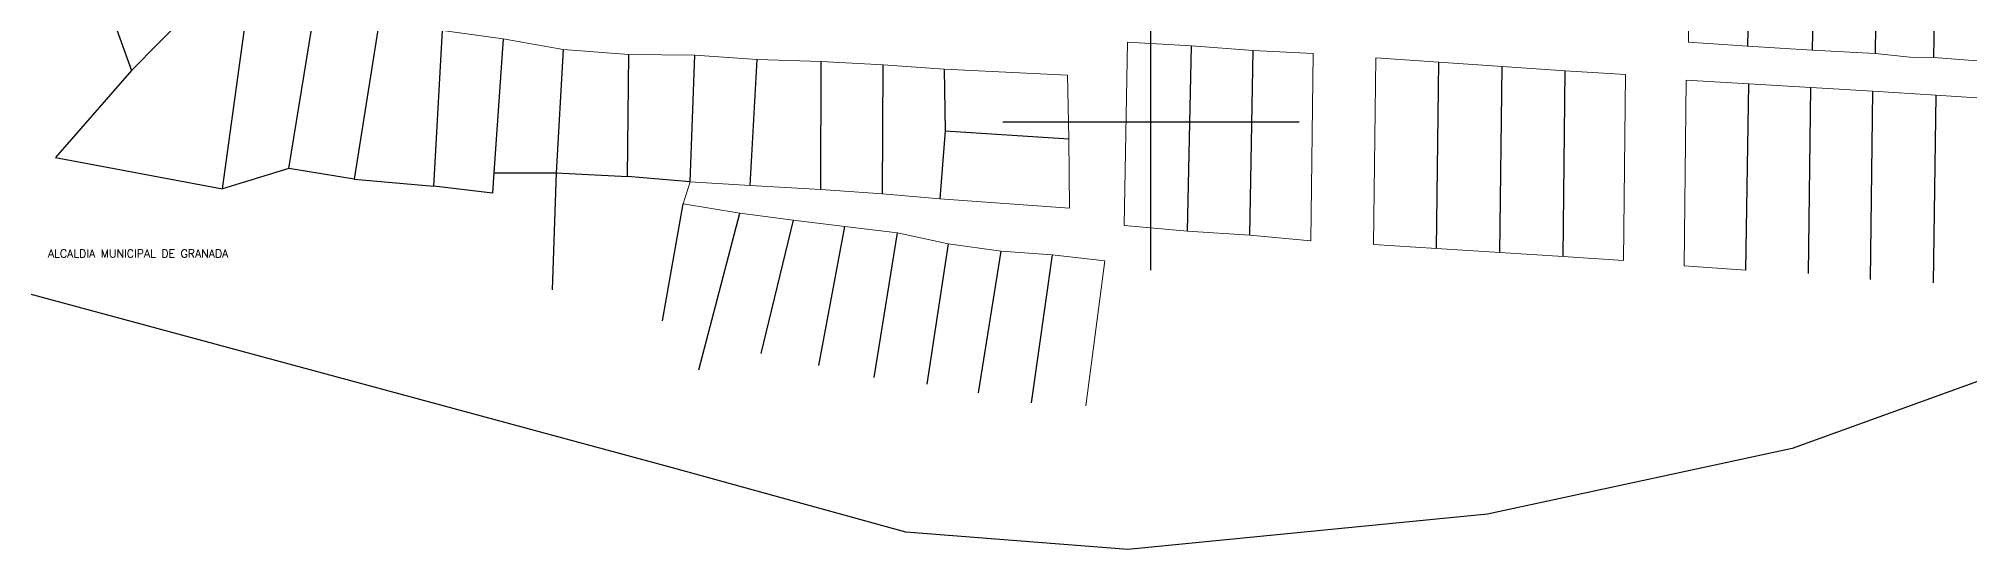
# Model space of a CAD drawing. Header units: millimetres. Extents: x 612074 to 614541, y 1316471 to 1317841.
# Drawn here: x 612818.8 to 613079.4, y 1316617.3 to 1316686.2 of the extents above; entities that cross this region are included whole.
import ezdxf

# ---------------------------------------------------------------- set-up
doc = ezdxf.new("R2010")
doc.units = ezdxf.units.MM
doc.layers.add('42', color=7, linetype='Continuous')
doc.layers.add('CAPA ROJA', color=1, linetype='Continuous')
doc.styles.add('MtXpl_Txt', font='txt_____.ttf')

# ---------------------------------------------------------------- blocks, each defined once
blk = doc.blocks.new('COORD')
at = {"layer": '42', "color": 2, "linetype": 'Continuous'}
for p, q in [((0, -2), (0, 2)), ((-2, 0), (2, 0))]:
    blk.add_line(p, q, dxfattribs=at)

msp = doc.modelspace()

# ---------------------------------------------------------------- linework, layer by layer
at = {"layer": 'CAPA ROJA', "color": 1, "linetype": 'Continuous', "lineweight": 13}
for p, q in [((613041.67, 1316710.91), (613041.51, 1316685.75)), ((612873.31, 1316687.3), (612881.48, 1316686.18)), ((612881.48, 1316686.18), (612889.61, 1316684.74)), ((612965.32, 1316661), (612965.77, 1316685.73)), ((612965.77, 1316685.73), (612974.42, 1316685.22)), ((613041.51, 1316685.75), (613049.47, 1316685.21)), ((612889.61, 1316684.74), (612898.48, 1316684.08)), ((612898.48, 1316684.08), (612907.38, 1316683.96)), ((612907.38, 1316683.96), (612915.78, 1316683.41)), ((612915.78, 1316683.41), (612924.42, 1316683.12)), ((612924.42, 1316683.12), (612932.81, 1316682.66)), ((612974.42, 1316685.22), (612982.74, 1316684.62)), ((612982.74, 1316684.62), (612990.86, 1316684.21)), ((612990.86, 1316684.21), (612990.53, 1316658.94)), ((612998.97, 1316658.41), (612999.28, 1316683.62)), ((612999.28, 1316683.62), (613007.81, 1316683.03)), ((613007.81, 1316683.03), (613016.34, 1316682.45)), ((613049.47, 1316685.21), (613058.18, 1316684.65)), ((613058.18, 1316684.65), (613066.72, 1316684.2)), ((613066.72, 1316684.2), (613071.42, 1316683.72)), ((613071.42, 1316683.72), (613074.6, 1316683.66)), ((613074.6, 1316683.66), (613083.4, 1316683.01)), ((612932.81, 1316682.66), (612941.03, 1316682.11)), ((612941.03, 1316682.11), (612957.7, 1316681.29)), ((612957.7, 1316681.29), (612957.86, 1316672.69)), ((613016.34, 1316682.45), (613024.87, 1316681.86)), ((613024.87, 1316681.86), (613033.01, 1316681.36)), ((613033.01, 1316681.36), (613032.75, 1316656.25)), ((613041.18, 1316680.62), (613040.94, 1316655.55)), ((613041.18, 1316680.62), (613049.64, 1316680.09)), ((613049.64, 1316680.09), (613058.03, 1316679.62)), ((613058.03, 1316679.62), (613066.38, 1316679.13)), ((613066.38, 1316679.13), (613074.87, 1316678.57)), ((613074.87, 1316678.57), (613083.16, 1316678.03)), ((612957.86, 1316672.69), (612957.94, 1316663.34)), ((612905.82, 1316663.93), (612906.73, 1316666.87)), ((612914.85, 1316666.4), (612906.73, 1316666.87)), ((612924.4, 1316665.85), (612914.85, 1316666.4)), ((612932.72, 1316665.28), (612924.4, 1316665.85)), ((612940.44, 1316664.58), (612932.72, 1316665.28)), ((612957.94, 1316663.34), (612940.44, 1316664.58)), ((612905.82, 1316663.93), (612913.47, 1316662.66)), ((612913.47, 1316662.66), (612920.65, 1316661.7)), ((612920.65, 1316661.7), (612927.63, 1316660.84)), ((612927.63, 1316660.84), (612934.75, 1316659.99)), ((612934.75, 1316659.99), (612941.58, 1316658.53)), ((612973.87, 1316660.25), (612965.32, 1316661)), ((612982.29, 1316659.69), (612973.87, 1316660.25)), ((612990.53, 1316658.94), (612982.29, 1316659.69)), ((612941.58, 1316658.53), (612948.72, 1316657.52)), ((612948.72, 1316657.52), (612955.59, 1316657.04)), ((612955.59, 1316657.04), (612962.73, 1316656.22)), ((613007.5, 1316657.88), (612998.97, 1316658.41)), ((613016.03, 1316657.35), (613007.5, 1316657.88)), ((613024.57, 1316656.82), (613016.03, 1316657.35)), ((613032.75, 1316656.25), (613024.57, 1316656.82)), ((612960.14, 1316636.66), (612962.73, 1316656.22)), ((613040.94, 1316655.55), (613049.23, 1316654.95))]:
    msp.add_line(p, q, dxfattribs=at)
at = {"layer": 'CAPA ROJA', "color": 1, "linetype": 'Continuous', "lineweight": -3}
for p, q in [((613049.99, 1316710.37), (613049.47, 1316685.21)), ((613058.71, 1316709.65), (613058.18, 1316684.65)), ((613066.91, 1316708.84), (613066.72, 1316684.2)), ((613074.6, 1316683.66), (613075.02, 1316708.17)), ((612824.69, 1316700.48), (612831.31, 1316681.9)), ((612843.62, 1316665.93), (612847.07, 1316691.11)), ((612831.31, 1316681.9), (612838.78, 1316689.46)), ((612852.59, 1316668.7), (612855.99, 1316689.66)), ((612864.77, 1316688.53), (612861.37, 1316667.23)), ((612872.13, 1316666.31), (612873.31, 1316687.3)), ((612881.48, 1316686.18), (612880.25, 1316668.09)), ((612889.61, 1316684.74), (612888.65, 1316668.1)), ((612898.29, 1316667.6), (612898.48, 1316684.08)), ((612906.73, 1316666.87), (612907.38, 1316683.96)), ((612914.85, 1316666.4), (612915.78, 1316683.41)), ((612924.4, 1316665.85), (612924.42, 1316683.12)), ((612973.87, 1316660.25), (612974.42, 1316685.22)), ((612982.29, 1316659.69), (612982.74, 1316684.62)), ((613007.5, 1316657.88), (613007.81, 1316683.03)), ((612831.31, 1316681.9), (612821.08, 1316670.15)), ((612932.72, 1316665.28), (612932.81, 1316682.66)), ((612941.03, 1316682.11), (612941.18, 1316673.79)), ((613016.03, 1316657.35), (613016.34, 1316682.45)), ((613024.57, 1316656.82), (613024.87, 1316681.86)), ((613049.23, 1316654.95), (613049.64, 1316680.09)), ((613057.7, 1316654.51), (613058.03, 1316679.62)), ((613066.06, 1316653.72), (613066.38, 1316679.13)), ((613074.87, 1316678.57), (613074.53, 1316653.27)), ((612941.18, 1316673.79), (612940.44, 1316664.58)), ((612941.18, 1316673.79), (612957.86, 1316672.69)), ((612821.08, 1316670.15), (612843.62, 1316665.93)), ((612852.59, 1316668.7), (612843.62, 1316665.93)), ((612861.37, 1316667.23), (612852.59, 1316668.7)), ((612861.37, 1316667.23), (612872.13, 1316666.31)), ((612880.25, 1316668.09), (612880.07, 1316665.35)), ((612880.25, 1316668.09), (612888.65, 1316668.1)), ((612888.65, 1316668.1), (612888.11, 1316652.3)), ((612888.65, 1316668.1), (612898.29, 1316667.6)), ((612906.73, 1316666.87), (612898.29, 1316667.6)), ((612880.07, 1316665.35), (612872.13, 1316666.31)), ((612903.03, 1316648.13), (612905.82, 1316663.93)), ((612907.9, 1316641.53), (612913.47, 1316662.66)), ((612920.65, 1316661.7), (612916.26, 1316643.7)), ((612924.11, 1316642.08), (612927.63, 1316660.84)), ((612931.6, 1316640.49), (612934.75, 1316659.99)), ((612941.58, 1316658.53), (612938.67, 1316639.6)), ((612945.67, 1316638.41), (612948.72, 1316657.52)), ((612955.59, 1316657.04), (612952.78, 1316637.07))]:
    msp.add_line(p, q, dxfattribs=at)
at = {"layer": 'CAPA ROJA', "color": 1, "linetype": 'Continuous'}
for p, q in [((612857.11, 1316641.06), (612817.49, 1316651.79)), ((612904.35, 1316628.29), (612857.11, 1316641.06)), ((613084.24, 1316641.28), (613055.52, 1316630.9)), ((613055.52, 1316630.9), (613014.35, 1316622.05)), ((612935.84, 1316619.61), (612904.35, 1316628.29)), ((613014.35, 1316622.05), (612965.82, 1316617.29)), ((612965.82, 1316617.29), (612935.84, 1316619.61))]:
    msp.add_line(p, q, dxfattribs=at)

# ---------------------------------------------------------------- block references
at = {"layer": 'CAPA ROJA', "color": 2, "linetype": 'Continuous', "xscale": 9.999925494081973, "yscale": 9.999925494081973, "rotation": 359.9999466387495}
msp.add_blockref('COORD', (612968.94, 1316674.98), dxfattribs=at)

# ---------------------------------------------------------------- texts
at = {"layer": 'CAPA ROJA', "color": 1, "lineweight": 30, "style": 'MtXpl_Txt'}
msp.add_text('ALCALDIA MUNICIPAL DE GRANADA', height=1.08, dxfattribs=at).set_placement((612820.05, 1316656.67))

doc.saveas('drawing.dxf')
